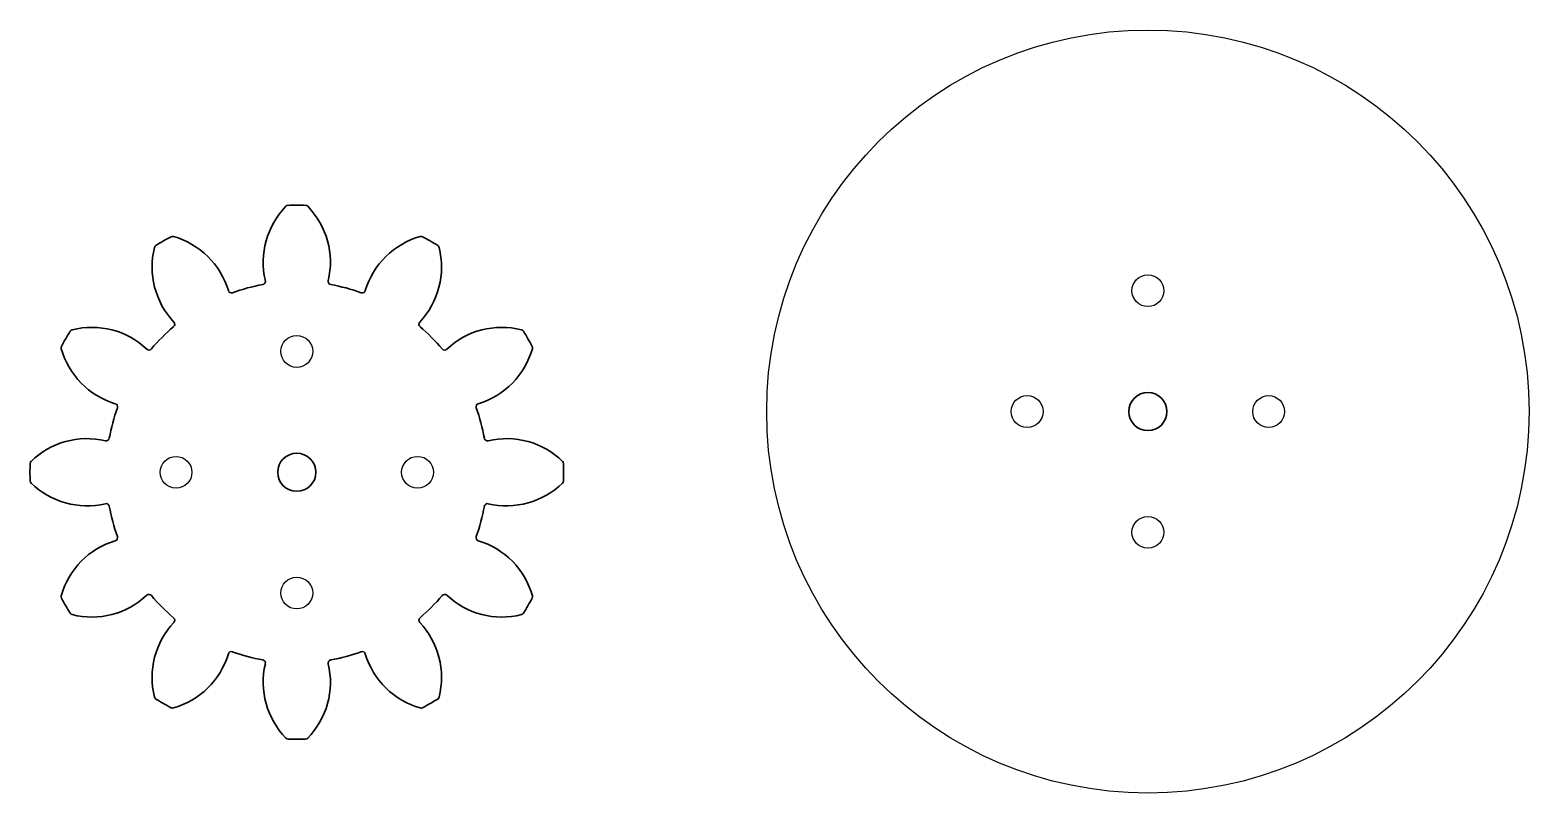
# Model space of a CAD drawing. Header units: millimetres. Extents: x 2617 to 2853, y 2009 to 2129.
import ezdxf

# ---------------------------------------------------------------- set-up
doc = ezdxf.new("R2010")
doc.units = ezdxf.units.MM

msp = doc.modelspace()

# ---------------------------------------------------------------- linework, layer by layer
for centre, radius in [((2793.41, 2068.56), 60), ((2793.41, 2087.56), 2.5), ((2659.45, 2078.01), 2.5), ((2774.41, 2068.56), 2.5), ((2812.41, 2068.56), 2.5), ((2640.45, 2059.01), 2.5), ((2678.45, 2059.01), 2.5), ((2793.41, 2049.56), 2.5), ((2659.45, 2040.01), 2.5)]:
    msp.add_circle(centre, radius)
at = {"color": 7, "lineweight": 35}
for centre in [(2793.41, 2068.56), (2659.45, 2059.01)]:
    msp.add_circle(centre, 3, dxfattribs=at)
for centre, radius, start, end in [((2666.77, 2092.04), 12.61, 135.7589, 193.2973), ((2658.1, 2100.49), 0.5, 91.8721, 135.7589), ((2659.45, 2059.01), 42, 88.1279, 91.8721), ((2660.81, 2100.49), 0.5, 44.2411, 88.1279), ((2652.13, 2092.04), 12.61, 346.7027, 44.2411), ((2659.45, 2059.01), 42, 118.1279, 121.8721), ((2639.89, 2095.61), 0.5, 74.2411, 118.1279), ((2636.6, 2083.96), 12.61, 16.7027, 74.2411), ((2682.31, 2083.96), 12.61, 105.7589, 163.2973), ((2679.02, 2095.61), 0.5, 61.8721, 105.7589), ((2659.45, 2059.01), 42, 58.1279, 61.8721), ((2649.28, 2091.28), 12.61, 165.7589, 223.2973), ((2637.54, 2094.26), 0.5, 121.8721, 165.7589), ((2669.62, 2091.28), 12.61, 316.7027, 14.2411), ((2681.36, 2094.26), 0.5, 14.2411, 58.1279), ((2659.45, 2059.01), 30, 100.2729, 109.7272), ((2654.01, 2089.03), 0.5, 280.2728, 13.2973), ((2664.89, 2089.03), 0.5, 166.7027, 259.7271), ((2659.45, 2059.01), 30, 70.2729, 79.7272), ((2649.16, 2087.72), 0.5, 196.7027, 289.7271), ((2669.75, 2087.72), 0.5, 250.2728, 343.2973), ((2659.45, 2059.01), 42, 148.1279, 151.8721), ((2624.21, 2080.93), 0.5, 104.2411, 148.1279), ((2627.19, 2069.19), 12.61, 46.7027, 104.2411), ((2659.45, 2059.01), 30, 130.2729, 139.7271), ((2639.74, 2082.29), 0.5, 310.2728, 43.2973), ((2679.17, 2082.29), 0.5, 136.7027, 229.7271), ((2659.45, 2059.01), 30, 40.2728, 49.7272), ((2691.72, 2069.19), 12.61, 75.7589, 133.2973), ((2694.69, 2080.93), 0.5, 31.8721, 75.7589), ((2659.45, 2059.01), 42, 28.1279, 31.8721), ((2622.85, 2078.58), 0.5, 151.8721, 195.7589), ((2696.05, 2078.58), 0.5, 344.2411, 28.1279), ((2634.51, 2081.87), 12.61, 195.7589, 253.2973), ((2636.18, 2078.73), 0.5, 226.7027, 319.7272), ((2682.72, 2078.73), 0.5, 220.2729, 313.2973), ((2684.39, 2081.87), 12.61, 286.7027, 344.2411), ((2630.74, 2069.31), 0.5, 340.2728, 73.2973), ((2688.16, 2069.31), 0.5, 106.7027, 199.7272), ((2659.45, 2059.01), 30, 160.2728, 169.7272), ((2659.45, 2059.01), 30, 10.2729, 19.7272), ((2626.42, 2051.69), 12.61, 76.7027, 134.2411), ((2629.44, 2064.45), 0.5, 256.7027, 349.7271), ((2689.46, 2064.45), 0.5, 190.2728, 283.2973), ((2692.48, 2051.69), 12.61, 45.7589, 103.2973), ((2659.45, 2059.01), 42, 178.1279, 181.8721), ((2617.97, 2060.37), 0.5, 134.2411, 178.1279), ((2700.93, 2060.37), 0.5, 1.8721, 45.7589), ((2659.45, 2059.01), 42, 358.1279, 1.8721), ((2617.97, 2057.66), 0.5, 181.8721, 225.7589), ((2700.93, 2057.66), 0.5, 314.2411, 358.1279), ((2626.42, 2066.34), 12.61, 225.7589, 283.2973), ((2692.48, 2066.34), 12.61, 256.7027, 314.2411), ((2629.44, 2053.58), 0.5, 10.2729, 103.2973), ((2659.45, 2059.01), 30, 190.2728, 199.7272), ((2659.45, 2059.01), 30, 340.2728, 349.7271), ((2689.46, 2053.58), 0.5, 76.7027, 169.7272), ((2634.51, 2036.16), 12.61, 106.7027, 164.2411), ((2630.74, 2048.72), 0.5, 286.7027, 19.7272), ((2688.16, 2048.72), 0.5, 160.2728, 253.2973), ((2684.39, 2036.16), 12.61, 15.7589, 73.2973), ((2622.85, 2039.45), 0.5, 164.2411, 208.1279), ((2659.45, 2059.01), 42, 208.1279, 211.8721), ((2627.19, 2048.84), 12.61, 255.7589, 313.2973), ((2636.18, 2039.3), 0.5, 40.2728, 133.2973), ((2659.45, 2059.01), 30, 220.2729, 229.7271), ((2659.45, 2059.01), 30, 310.2728, 319.7272), ((2682.72, 2039.3), 0.5, 46.7027, 139.7271), ((2691.72, 2048.84), 12.61, 226.7027, 284.2411), ((2659.45, 2059.01), 42, 328.1279, 331.8721), ((2696.05, 2039.45), 0.5, 331.8721, 15.7589), ((2624.21, 2037.1), 0.5, 211.8721, 255.7589), ((2694.69, 2037.1), 0.5, 284.2411, 328.1279), ((2649.28, 2026.75), 12.61, 136.7027, 194.2411), ((2639.74, 2035.74), 0.5, 316.7027, 49.7272), ((2679.17, 2035.74), 0.5, 130.2729, 223.2973), ((2669.62, 2026.75), 12.61, 345.7589, 43.2973), ((2636.6, 2034.07), 12.61, 285.7589, 343.2973), ((2649.16, 2030.3), 0.5, 70.2729, 163.2973), ((2659.45, 2059.01), 30, 250.2728, 259.7271), ((2654.01, 2029), 0.5, 346.7027, 79.7272), ((2664.89, 2029), 0.5, 100.2729, 193.2973), ((2659.45, 2059.01), 30, 280.2728, 289.7271), ((2669.75, 2030.3), 0.5, 16.7027, 109.7272), ((2682.31, 2034.07), 12.61, 196.7027, 254.2411), ((2666.77, 2025.99), 12.61, 166.7027, 224.2411), ((2652.13, 2025.99), 12.61, 315.7589, 13.2973), ((2637.54, 2023.77), 0.5, 194.2411, 238.1279), ((2659.45, 2059.01), 42, 238.1279, 241.8721), ((2659.45, 2059.01), 42, 298.1279, 301.8721), ((2681.36, 2023.77), 0.5, 301.8721, 345.7589), ((2639.89, 2022.42), 0.5, 241.8721, 285.7589), ((2679.02, 2022.42), 0.5, 254.2411, 298.1279), ((2658.1, 2017.54), 0.5, 224.2411, 268.1279), ((2659.45, 2059.01), 42, 268.1279, 271.8721), ((2660.81, 2017.54), 0.5, 271.8721, 315.7589)]:
    msp.add_arc(centre, radius, start, end, dxfattribs=at)

doc.saveas('drawing.dxf')
